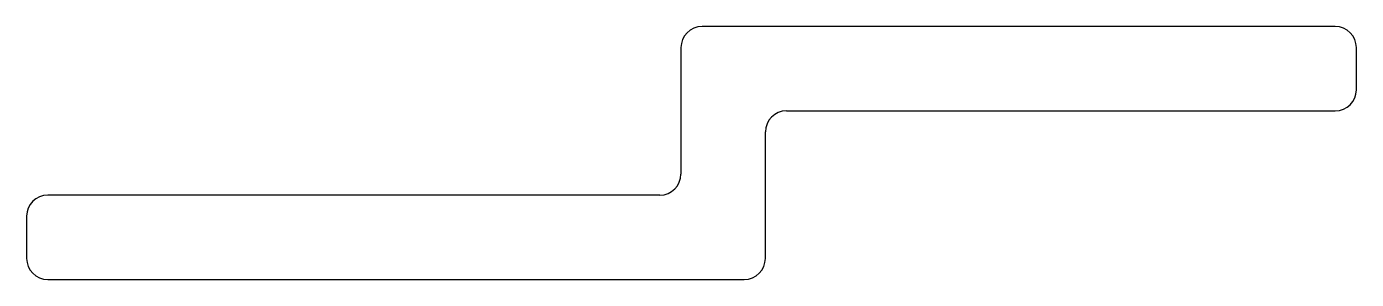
# Model space of a CAD drawing. Extents: x -25 to 25, y 15.5 to 25.1.
import ezdxf

# ---------------------------------------------------------------- set-up
doc = ezdxf.new("R2010")
doc.units = 0
doc.layers.get('0').update_dxf_attribs({"linetype": 'CONTINUOUS'})

msp = doc.modelspace()

# ---------------------------------------------------------------- linework, layer by layer
at = {"color": 254}
for p, q in [((24.209, 25.072), (0.397, 25.072)), ((-0.397, 24.278), (-0.397, 19.516)), ((25.003, 22.691), (25.003, 24.278)), ((3.572, 21.897), (24.209, 21.897)), ((2.778, 16.341), (2.778, 21.103)), ((-1.191, 18.722), (-24.209, 18.722)), ((-25.003, 17.928), (-25.003, 16.341)), ((-24.209, 15.547), (1.984, 15.547))]:
    msp.add_line(p, q, dxfattribs=at)
for centre, start, end in [((0.397, 24.278), 90, 180), ((24.209, 24.278), 0, 90), ((24.209, 22.691), 270, 0), ((3.572, 21.103), 90, 180), ((-1.191, 19.516), 270, 360), ((-24.209, 17.928), 90, 180), ((-24.209, 16.341), 180, 270), ((1.984, 16.341), 270, 0)]:
    msp.add_arc(centre, 0.794, start, end, dxfattribs=at)

doc.saveas('drawing.dxf')
